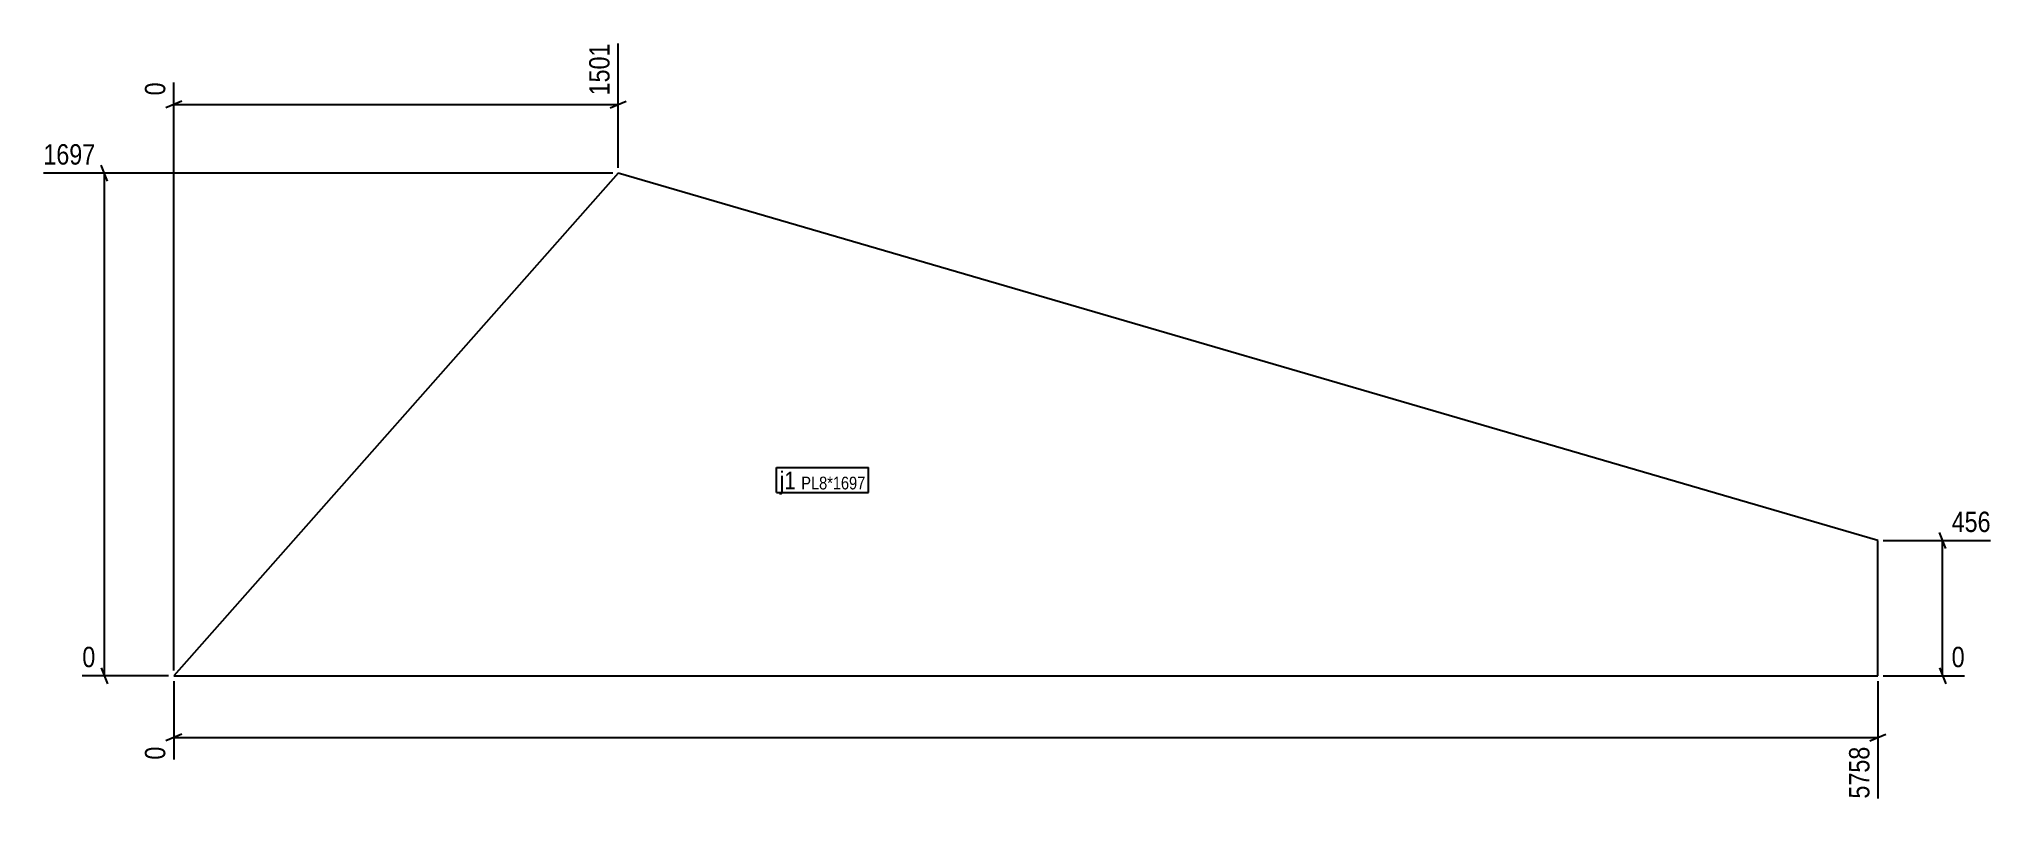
# Model space of a CAD drawing. Header units: millimetres. Extents: x 40 to 6647, y 40 to 2618.
import ezdxf

# ---------------------------------------------------------------- set-up
doc = ezdxf.new("R2010")
doc.units = ezdxf.units.MM
for name, color, linetype in [('MÅLSÆTNING', 7, 'Continuous'), ('STÅL', 7, 'Continuous'), ('TEKST', 7, 'Continuous')]:
    doc.layers.add(name, color=color, linetype=linetype)
doc.styles.add('Arial Narrow', font='ARIALN.TTF', dxfattribs={"height": 0.2})

msp = doc.modelspace()

# ---------------------------------------------------------------- linework, layer by layer
at = {"layer": 'MÅLSÆTNING', "color": 7, "linetype": 'Continuous'}
for p, q in [((1995.6, 2183.4), (1995.6, 2603.2)), ((494.6, 486.8), (494.6, 2471.6)), ((521.6, 2407.9), (467.6, 2386.3)), ((494.6, 2397.1), (1995.6, 2397.1)), ((1968.6, 2386.3), (2022.6, 2407.9)), ((270.9, 2138.4), (249.3, 2192.4)), ((1977.6, 2165.4), (54, 2165.4)), ((260.1, 468.8), (260.1, 2165.4)), ((6270.1, 925.1), (6632.8, 925.1)), ((6481.4, 898.1), (6459.8, 952.1)), ((6470.6, 468.8), (6470.6, 925.1)), ((476.6, 468.8), (185.6, 468.8)), ((249.3, 495.8), (270.9, 441.8)), ((6270.1, 468.8), (6545, 468.8)), ((6459.8, 495.8), (6481.4, 441.8)), ((494.6, 450.8), (494.6, 185.6)), ((6252.1, 450.8), (6252.1, 54)), ((521.6, 270.9), (467.6, 249.3)), ((6225.1, 249.3), (6279.1, 270.9)), ((494.6, 260.1), (6252.1, 260.1))]:
    msp.add_line(p, q, dxfattribs=at)
at = {"layer": 'STÅL', "color": 2, "linetype": 'Continuous'}
for p, q in [((1995.6, 2165.4), (494.6, 468.8)), ((6252.1, 925.1), (1995.6, 2165.4)), ((6252.1, 468.8), (6252.1, 925.1)), ((494.6, 468.8), (6252.1, 468.8))]:
    msp.add_line(p, q, dxfattribs=at)

# ---------------------------------------------------------------- next in the draw order: wipeouts: each hides what was drawn before it
at = {"color": 0, "linetype": 'Continuous'}
for points in [[(1981.2, 2617.6), (1880.4, 2617.6), (1880.4, 2413.3), (1981.2, 2413.3)], [(480.2, 2486), (379.4, 2486), (379.4, 2413.3), (480.2, 2413.3)], [(243.9, 2179.8), (243.9, 2280.6), (39.6, 2280.6), (39.6, 2179.8)], [(6647.2, 939.5), (6647.2, 1040.3), (6486.8, 1040.3), (6486.8, 939.5)], [(243.9, 483.2), (243.9, 584), (171.2, 584), (171.2, 483.2)], [(6559.4, 483.2), (6559.4, 584), (6486.8, 584), (6486.8, 483.2)], [(480.2, 243.9), (379.4, 243.9), (379.4, 171.2), (480.2, 171.2)], [(6237.7, 243.9), (6136.9, 243.9), (6136.9, 39.6), (6237.7, 39.6)]]:
    msp.add_wipeout(points, dxfattribs=at).dxf.layer = 'MÅLSÆTNING'
at = {"color": 0}
msp.add_wipeout([(2595.7, 1097.7), (2595.7, 1160.7), (2541.9, 1160.7), (2541.9, 1097.7)], dxfattribs=at).dxf.layer = 'TEKST'

# ---------------------------------------------------------------- next in the draw order: texts
at = {"layer": 'MÅLSÆTNING', "color": 3, "linetype": 'Continuous', "style": 'Arial Narrow'}
for s, height, p in [('1501', 68.72, (1966.8, 2427.7)), ('0', 68.7, (465.8, 2427.7)), ('0', 68.7, (465.8, 185.6)), ('5758', 68.72, (6223.3, 54))]:
    msp.add_text(s, height=height, rotation=90.00021, dxfattribs=at).set_placement(p)
for s, height, p in [('1697', 68.72, (54, 2194.2)), ('456', 68.72, (6501.2, 953.9)), ('0', 68.7, (185.6, 497.6)), ('0', 68.7, (6501.2, 497.6))]:
    msp.add_text(s, height=height, dxfattribs=at).set_placement(p)

# ---------------------------------------------------------------- next in the draw order: wipeouts: each hides what was drawn before it
at = {"color": 0}
msp.add_wipeout([(2595.7, 1097.7), (2595.7, 1160.7), (2541.9, 1160.7), (2541.9, 1097.7)], dxfattribs=at).dxf.layer = 'TEKST'

# ---------------------------------------------------------------- next in the draw order: linework, layer by layer
at = {"layer": 'TEKST', "color": 7, "linetype": 'Continuous'}
msp.add_line((2531.1, 1086.9), (2531.1, 1171.5), dxfattribs=at)

# ---------------------------------------------------------------- next in the draw order: wipeouts: each hides what was drawn before it
at = {"color": 0}
msp.add_wipeout([(2831.1, 1097.7), (2831.1, 1142.7), (2614.6, 1142.7), (2614.6, 1097.7)], dxfattribs=at).dxf.layer = 'TEKST'

# ---------------------------------------------------------------- next in the draw order: wipeouts: each hides what was drawn before it
msp.add_wipeout([(2831.1, 1097.7), (2831.1, 1142.7), (2614.6, 1142.7), (2614.6, 1097.7)], dxfattribs=at).dxf.layer = 'TEKST'

# ---------------------------------------------------------------- next in the draw order: linework, layer by layer
at = {"layer": 'TEKST', "color": 7, "linetype": 'Continuous'}
for p, q in [((2531.1, 1171.5), (2841.9, 1171.5)), ((2841.9, 1086.9), (2841.9, 1171.5)), ((2531.1, 1086.9), (2841.9, 1086.9))]:
    msp.add_line(p, q, dxfattribs=at)

# ---------------------------------------------------------------- next in the draw order: texts
at = {"layer": 'TEKST', "color": 3, "style": 'Arial Narrow'}
for s, height, p in [('j1', 60.13, (2541.9, 1097.7)), ('PL8*1697', 42.95, (2614.6, 1097.7))]:
    msp.add_text(s, height=height, dxfattribs=at).set_placement(p)

doc.saveas('drawing.dxf')
